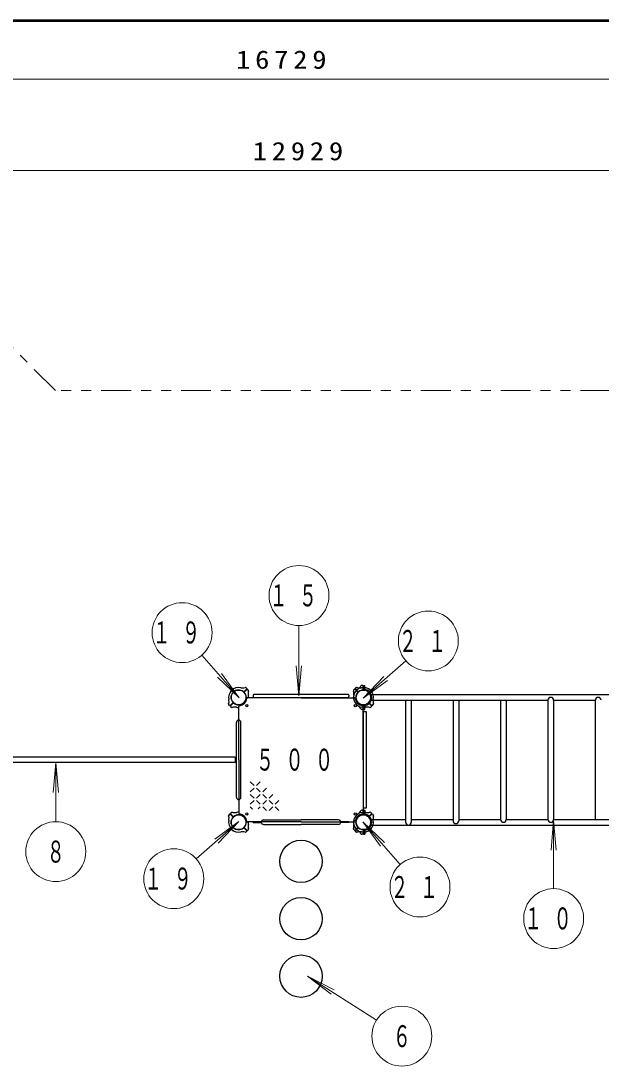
# Model space of a CAD drawing. Units: millimetres on the paper, scale 1:60. Extents: x -552 to 0, y -594 to 267.
# Drawn here: x -243.2 to -185.1, y 162.3 to 267 of the extents above; entities that cross this region are included whole.
import ezdxf
from ezdxf.enums import TextEntityAlignment as Align

# ---------------------------------------------------------------- set-up
doc = ezdxf.new("R2010")
doc.units = ezdxf.units.MM
for name, pattern in [('USER1', [4.5, 2.5, -2]), ('USER2', [6, 3, -1, 1, -1]), ('USER3', [8, 3, -1, 1, -1, 1, -1])]:
    doc.linetypes.add(name, pattern=pattern)
doc.layers.add('LY_1', color=7, linetype='Continuous', lineweight=25)
doc.styles.add('ＭＳ ゴシック', font='')
doc.styles.get('ＭＳ ゴシック').set_extended_font_data('MS Gothic')

msp = doc.modelspace()

# ---------------------------------------------------------------- linework, layer by layer
at = {"layer": 'LY_1', "lineweight": 50}
msp.add_line((0, 267), (-385, 267), dxfattribs=at)
at = {"layer": 'LY_1', "lineweight": 13}
for p, q in [((-356.704, 261.178), (-77.887, 261.178)), ((-323.371, 252.011), (-107.887, 252.011)), ((-215.349, 206.431), (-215.364, 199.39)), ((-225.066, 203.463), (-221.319, 199.2)), ((-215.364, 199.39), (-215.619, 202.379)), ((-215.364, 199.39), (-215.096, 202.378)), ((-204.652, 202.906), (-208.915, 199.16)), ((-221.319, 199.2), (-223.489, 201.273)), ((-221.319, 199.2), (-223.096, 201.618)), ((-208.915, 199.16), (-206.843, 201.329)), ((-208.915, 199.16), (-206.497, 200.936)), ((-239.688, 192.681), (-239.95, 189.693)), ((-239.688, 192.681), (-239.427, 189.693)), ((-239.688, 186.782), (-239.688, 192.681)), ((-219.844, 190.396), (-220.219, 190.771)), ((-219.219, 190.771), (-219.594, 190.396)), ((-219.844, 190.146), (-220.219, 189.771)), ((-219.844, 189.146), (-220.219, 189.521)), ((-219.219, 189.771), (-219.594, 190.146)), ((-219.219, 189.521), (-219.594, 189.146)), ((-218.594, 190.146), (-218.969, 189.771)), ((-218.594, 189.146), (-218.969, 189.521)), ((-217.969, 189.521), (-218.344, 189.146)), ((-219.844, 188.896), (-220.219, 188.521)), ((-219.219, 188.521), (-219.594, 188.896)), ((-218.594, 188.896), (-218.969, 188.521)), ((-217.969, 188.521), (-218.344, 188.896)), ((-217.344, 188.896), (-217.719, 188.521)), ((-219.996, 188.048), (-220.219, 188.271)), ((-219.219, 188.271), (-219.418, 188.072)), ((-218.594, 187.896), (-218.969, 188.271)), ((-217.969, 188.271), (-218.344, 187.896)), ((-217.344, 187.896), (-217.719, 188.271)), ((-225.623, 183.05), (-221.36, 186.796)), ((-221.36, 186.796), (-223.777, 185.019)), ((-221.36, 186.796), (-223.432, 184.627)), ((-208.955, 186.755), (-206.786, 184.683)), ((-208.955, 186.755), (-207.179, 184.338)), ((-205.209, 182.493), (-208.955, 186.755)), ((-189.851, 186.931), (-190.112, 183.942)), ((-189.851, 186.931), (-189.589, 183.942)), ((-189.851, 180.073), (-189.851, 186.931)), ((-214.496, 171.322), (-211.835, 169.936)), ((-214.496, 171.322), (-212.116, 169.495)), ((-207.578, 166.911), (-214.496, 171.322))]:
    msp.add_line(p, q, dxfattribs=at)
at = {"layer": 'LY_1', "linetype": 'USER3', "lineweight": 13}
for p, q in [((-239.719, 229.97), (-252.593, 242.845)), ((-96.153, 229.97), (-239.719, 229.97))]:
    msp.add_line(p, q, dxfattribs=at)
at = {"layer": 'LY_1'}
for p, q in [((-221.967, 200.043), (-221.968, 200.045)), ((-208.308, 200.043), (-208.306, 200.045)), ((-222.202, 199.807), (-222.204, 199.809)), ((-219.929, 199.461), (-219.929, 199.311)), ((-219.846, 199.545), (-210.429, 199.545)), ((-219.846, 199.228), (-210.429, 199.228)), ((-210.345, 199.461), (-210.345, 199.311)), ((-209.873, 199.395), (-209.876, 199.395)), ((-209.873, 199.061), (-209.876, 199.061)), ((-208.118, 199.511), (-172.156, 199.511)), ((-208.118, 198.945), (-190.42, 198.945)), ((-208.072, 199.807), (-208.07, 199.809)), ((-204.67, 198.945), (-204.67, 186.728)), ((-204.104, 198.945), (-204.104, 186.728)), ((-199.92, 198.945), (-199.92, 186.869)), ((-199.354, 198.945), (-199.354, 186.869)), ((-195.17, 198.945), (-195.17, 187.011)), ((-194.604, 198.945), (-194.604, 187.011)), ((-190.42, 198.945), (-190.42, 187.011)), ((-189.854, 198.945), (-189.854, 187.011)), ((-189.854, 198.945), (-185.67, 198.945)), ((-185.67, 187.011), (-185.67, 198.945)), ((-208.571, 197.77), (-208.887, 197.77)), ((-208.887, 188.186), (-208.887, 197.77)), ((-208.571, 188.186), (-208.571, 197.77)), ((-221.614, 189.228), (-221.614, 196.728)), ((-221.161, 189.228), (-221.161, 196.728)), ((-221.721, 193.261), (-258.555, 193.261)), ((-221.721, 192.695), (-258.555, 192.695)), ((-221.721, 193.261), (-221.721, 192.695)), ((-208.887, 188.186), (-208.571, 188.186)), ((-219.921, 186.701), (-219.921, 186.755)), ((-219.921, 186.755), (-219.113, 186.755)), ((-219.921, 186.701), (-219.113, 186.701)), ((-218.887, 186.955), (-215.137, 186.955)), ((-218.887, 186.501), (-215.137, 186.501)), ((-211.387, 186.955), (-215.137, 186.955)), ((-211.387, 186.501), (-215.137, 186.501)), ((-210.354, 186.755), (-211.162, 186.755)), ((-210.354, 186.701), (-211.162, 186.701)), ((-210.354, 186.701), (-210.354, 186.755)), ((-209.873, 186.894), (-209.876, 186.894)), ((-209.873, 186.561), (-209.876, 186.561)), ((-208.118, 187.011), (-204.67, 187.011)), ((-208.118, 186.444), (-172.156, 186.444)), ((-204.104, 187.011), (-199.92, 187.011)), ((-199.354, 187.011), (-195.17, 187.011)), ((-194.604, 187.011), (-190.42, 187.011)), ((-189.854, 187.011), (-172.156, 187.011)), ((-222.202, 186.148), (-222.204, 186.146)), ((-221.967, 185.913), (-221.968, 185.911)), ((-208.308, 185.913), (-208.306, 185.911)), ((-208.072, 186.148), (-208.07, 186.146))]:
    msp.add_line(p, q, dxfattribs=at)
at = {"layer": 'LY_1', "color": 2}
for p, q in [((-220.853, 199.798), (-220.575, 200.076)), ((-220.817, 199.763), (-220.54, 200.04)), ((-220.576, 200.124), (-220.672, 200.213)), ((-220.492, 200.039), (-220.402, 199.944)), ((-209.783, 200.039), (-209.872, 199.944)), ((-209.457, 199.763), (-209.735, 200.04)), ((-209.422, 199.798), (-209.699, 200.076)), ((-209.698, 200.124), (-209.603, 200.213)), ((-208.947, 200.435), (-209.068, 200.431)), ((-208.912, 200.009), (-208.912, 200.402)), ((-222.283, 198.416), (-222.366, 198.505)), ((-221.957, 198.693), (-222.235, 198.416)), ((-221.922, 198.658), (-222.2, 198.38)), ((-222.199, 198.332), (-222.11, 198.25)), ((-208.947, 198.021), (-209.078, 198.025)), ((-208.912, 198.447), (-208.912, 198.054)), ((-208.352, 198.658), (-208.075, 198.38)), ((-208.317, 198.693), (-208.039, 198.416)), ((-208.075, 198.332), (-208.164, 198.25)), ((-207.991, 198.416), (-207.909, 198.505)), ((-222.283, 187.539), (-222.366, 187.45)), ((-221.957, 187.262), (-222.235, 187.54)), ((-221.922, 187.298), (-222.2, 187.575)), ((-222.199, 187.623), (-222.11, 187.706)), ((-208.947, 187.935), (-209.078, 187.93)), ((-208.912, 187.509), (-208.912, 187.901)), ((-208.352, 187.298), (-208.075, 187.575)), ((-208.317, 187.262), (-208.039, 187.54)), ((-208.075, 187.623), (-208.164, 187.706)), ((-207.991, 187.539), (-207.909, 187.45)), ((-220.853, 186.158), (-220.575, 185.88)), ((-220.817, 186.193), (-220.54, 185.915)), ((-220.576, 185.832), (-220.672, 185.743)), ((-220.492, 185.916), (-220.402, 186.012)), ((-209.783, 185.916), (-209.872, 186.012)), ((-209.457, 186.193), (-209.735, 185.915)), ((-209.422, 186.158), (-209.699, 185.88)), ((-209.698, 185.832), (-209.603, 185.743)), ((-208.947, 185.52), (-209.068, 185.525)), ((-208.912, 185.946), (-208.912, 185.554))]:
    msp.add_line(p, q, dxfattribs=at)
at = {"layer": 'LY_1', "linetype": 'USER2', "lineweight": 13}
for p, q in [((-209.219, 200.186), (-208.555, 200.186)), ((-209.219, 198.27), (-208.555, 198.27)), ((-209.219, 187.686), (-208.555, 187.686)), ((-209.219, 185.769), (-208.555, 185.769))]:
    msp.add_line(p, q, dxfattribs=at)
at = {"layer": 'LY_1', "color": 40}
for p, q in [((-208.837, 199.976), (-208.837, 200.428)), ((-208.837, 200.428), (-208.737, 200.428)), ((-208.737, 200.034), (-208.737, 200.428)), ((-208.837, 198.028), (-208.837, 198.479)), ((-208.837, 198.028), (-208.737, 198.028)), ((-208.737, 198.028), (-208.737, 198.422)), ((-208.837, 187.928), (-208.737, 187.928)), ((-208.837, 187.928), (-208.837, 187.476)), ((-208.737, 187.928), (-208.737, 187.534)), ((-208.837, 185.979), (-208.837, 185.528)), ((-208.837, 185.528), (-208.737, 185.528)), ((-208.737, 185.921), (-208.737, 185.528))]:
    msp.add_line(p, q, dxfattribs=at)
at = {"layer": 'LY_1', "color": 40, "linetype": 'USER1', "lineweight": 13}
for p, q in [((-208.837, 200.278), (-208.737, 200.278)), ((-208.837, 200.095), (-208.737, 200.095)), ((-208.837, 198.361), (-208.737, 198.361)), ((-208.837, 187.594), (-208.737, 187.594)), ((-208.837, 185.861), (-208.737, 185.861)), ((-208.837, 185.678), (-208.737, 185.678))]:
    msp.add_line(p, q, dxfattribs=at)
at = {"layer": 'LY_1', "color": 4}
for p, q in [((-215.137, 199.203), (-220.477, 199.203)), ((-215.137, 199.203), (-209.797, 199.203)), ((-221.362, 192.978), (-221.362, 198.318)), ((-208.912, 192.978), (-208.912, 198.318)), ((-221.362, 192.978), (-221.362, 187.638)), ((-208.912, 192.978), (-208.912, 187.638)), ((-215.137, 186.753), (-220.477, 186.753)), ((-215.137, 186.753), (-209.797, 186.753))]:
    msp.add_line(p, q, dxfattribs=at)
at = {"layer": 'LY_1', "linetype": 'USER1', "lineweight": 13}
for p, q in [((-208.837, 198.178), (-208.737, 198.178)), ((-208.837, 187.778), (-208.737, 187.778))]:
    msp.add_line(p, q, dxfattribs=at)
at = {"layer": 'LY_1', "lineweight": 13}
for centre in [(-215.343, 209.431), (-227.046, 205.717), (-202.398, 204.887), (-239.688, 183.782), (-227.876, 181.069), (-203.229, 180.239), (-189.851, 177.073), (-205.048, 165.298)]:
    msp.add_circle(centre, 3, dxfattribs=at)
at = {"layer": 'LY_1'}
for centre, radius in [((-221.387, 199.228), 0.743), ((-221.387, 199.228), 0.743), ((-208.887, 199.228), 0.743), ((-220.562, 198.403), 0.108), ((-209.712, 198.403), 0.108), ((-221.387, 186.728), 0.743), ((-221.387, 186.728), 0.743), ((-220.562, 187.553), 0.108), ((-209.712, 187.553), 0.108), ((-208.887, 186.728), 0.743), ((-215.137, 182.811), 2.125), ((-215.137, 177.061), 2.125), ((-215.137, 171.311), 2.125)]:
    msp.add_circle(centre, radius, dxfattribs=at)
for centre, radius, start, end in [((-221.387, 199.228), 1.017, 126.37307, 135), ((-221.98, 200.033), 0.0167, 45, 126.37307), ((-208.294, 200.033), 0.0167, 53.62693, 135), ((-208.887, 199.228), 1.017, 45, 53.62693), ((-222.192, 199.821), 0.0167, 143.62693, 225), ((-221.387, 199.228), 1.017, 135, 143.62693), ((-221.387, 199.228), 0.833, 276.78718, 353.21282), ((-219.846, 199.461), 0.0833, 90, 180), ((-219.846, 199.311), 0.0833, 180, 270), ((-210.429, 199.461), 0.0833, 0, 90), ((-210.429, 199.311), 0.0833, 270, 0), ((-208.887, 199.228), 1.017, 171.37307, 180), ((-208.887, 199.228), 1.017, 180, 188.62693), ((-209.876, 199.378), 0.0167, 90, 171.37307), ((-209.876, 199.078), 0.0167, 188.62693, 270), ((-208.887, 199.228), 0.833, 186.78718, 263.21282), ((-208.887, 199.228), 1.017, 36.37307, 45), ((-208.082, 199.821), 0.0167, 315, 36.37307), ((-190.137, 198.945), 0.283, 0, 180), ((-185.387, 198.945), 0.283, 0, 180), ((-221.387, 196.728), 0.227, 0, 180), ((-221.387, 189.228), 0.227, 180, 0), ((-221.387, 186.728), 0.833, 6.78718, 83.21282), ((-208.887, 186.728), 0.833, 96.78718, 173.21282), ((-218.887, 186.728), 0.227, 90, 270), ((-211.387, 186.728), 0.227, 270, 90), ((-208.887, 186.728), 1.017, 171.37307, 180), ((-208.887, 186.728), 1.017, 180, 188.62693), ((-209.876, 186.878), 0.0167, 90, 171.37307), ((-209.876, 186.578), 0.0167, 188.62693, 270), ((-204.387, 186.728), 0.283, 180, 0), ((-199.637, 186.869), 0.283, 180, 0), ((-194.887, 187.011), 0.283, 180, 0), ((-190.137, 187.011), 0.283, 180, 0), ((-222.192, 186.135), 0.0167, 135, 216.37307), ((-221.387, 186.728), 1.017, 216.37307, 225), ((-221.387, 186.728), 1.017, 225, 233.62693), ((-221.98, 185.922), 0.0167, 233.62693, 315), ((-208.294, 185.922), 0.0167, 225, 306.37307), ((-208.887, 186.728), 1.017, 306.37307, 315), ((-208.887, 186.728), 1.017, 315, 323.62693), ((-208.082, 186.135), 0.0167, 323.62693, 45)]:
    msp.add_arc(centre, radius, start, end, dxfattribs=at)
at = {"layer": 'LY_1', "color": 2}
for centre, radius, start, end in [((-221.387, 199.228), 1, 77.72719, 135), ((-220.998, 201.019), 0.833, 257.72719, 287.54116), ((-220.721, 200.145), 0.0833, 47, 107.54116), ((-220.598, 200.099), 0.0333, 315, 47), ((-220.516, 200.017), 0.0333, 43, 135), ((-208.887, 199.228), 1, 122.72719, 180), ((-209.758, 200.017), 0.0333, 45, 137), ((-209.676, 200.099), 0.0333, 133, 225), ((-209.553, 200.145), 0.0833, 72.45884, 133), ((-209.277, 201.019), 0.833, 252.45884, 282.27281), ((-209.878, 200.77), 0.833, 302.72719, 332.54116), ((-209.065, 200.348), 0.0833, 92, 152.54116), ((-208.887, 199.228), 1, 45, 102.27281), ((-208.946, 200.402), 0.0333, 0, 92), ((-208.946, 200.009), 0.0333, 274.27066, 0), ((-221.387, 199.228), 1, 135, 192.27281), ((-223.179, 198.838), 0.833, 342.45884, 12.27281), ((-221.387, 199.228), 0.75, 135, 220.72934), ((-221.387, 199.228), 0.75, 49.27066, 135), ((-220.876, 199.821), 0.0333, 229.27066, 315), ((-221.387, 199.228), 0.75, 315, 40.72934), ((-220.794, 199.739), 0.0333, 135, 220.72934), ((-219.596, 199.618), 0.833, 162.45884, 192.27281), ((-221.387, 199.228), 1, 358.56746, 12.27281), ((-220.47, 199.894), 0.0833, 342.45884, 43), ((-209.804, 199.894), 0.0833, 137, 197.54116), ((-208.887, 199.228), 1, 167.72719, 181.43254), ((-208.887, 199.228), 1, 180, 237.27281), ((-210.678, 199.618), 0.833, 347.72719, 17.54116), ((-208.887, 199.228), 0.75, 94.27066, 180), ((-208.887, 199.228), 0.75, 139.27066, 225), ((-208.887, 199.228), 0.75, 180, 265.72934), ((-209.481, 199.739), 0.0333, 319.27066, 45), ((-209.398, 199.821), 0.0333, 225, 310.72934), ((-208.887, 199.228), 0.75, 45, 130.72934), ((-208.887, 199.228), 0.75, 319.27066, 45), ((-208.887, 199.228), 1, 347.72719, 45), ((-207.095, 198.838), 0.833, 167.72719, 197.54116), ((-222.305, 198.562), 0.0833, 162.45884, 223), ((-222.258, 198.439), 0.0333, 223, 315), ((-222.176, 198.357), 0.0333, 135, 227), ((-222.053, 198.31), 0.0833, 227, 287.54116), ((-221.777, 197.436), 0.833, 77.72719, 107.54116), ((-221.981, 198.717), 0.0333, 315, 40.72934), ((-221.898, 198.634), 0.0333, 49.27066, 135), ((-221.387, 199.228), 0.75, 229.27066, 315), ((-221.387, 199.228), 1, 257.72719, 271.43254), ((-209.878, 197.686), 0.833, 27.45884, 57.2728), ((-208.887, 199.228), 0.75, 225, 310.72934), ((-209.065, 198.108), 0.0833, 207.45884, 268), ((-208.946, 198.054), 0.0333, 268, 0), ((-208.946, 198.447), 0.0333, 0, 85.72934), ((-208.887, 199.228), 1, 268.56746, 282.27281), ((-208.497, 197.436), 0.833, 72.45884, 102.27281), ((-208.376, 198.634), 0.0333, 45, 130.72934), ((-208.293, 198.717), 0.0333, 139.27066, 225), ((-208.221, 198.31), 0.0833, 252.45884, 313), ((-208.098, 198.357), 0.0333, 313, 45), ((-208.016, 198.439), 0.0333, 225, 317), ((-207.97, 198.562), 0.0833, 317, 17.54116), ((-222.305, 187.394), 0.0833, 137, 197.54116), ((-222.258, 187.516), 0.0333, 45, 137), ((-222.176, 187.599), 0.0333, 133, 225), ((-222.053, 187.645), 0.0833, 72.45884, 133), ((-221.777, 188.519), 0.833, 252.45884, 282.27281), ((-221.387, 186.728), 0.75, 45, 130.72934), ((-221.387, 186.728), 1, 88.56746, 102.27281), ((-208.887, 186.728), 1, 122.72719, 180), ((-208.887, 186.728), 0.75, 94.27066, 180), ((-209.878, 188.27), 0.833, 302.72719, 332.54116), ((-208.887, 186.728), 0.75, 49.27066, 135), ((-209.065, 187.847), 0.0833, 92, 152.54116), ((-208.946, 187.901), 0.0333, 0, 92), ((-208.946, 187.509), 0.0333, 274.27066, 0), ((-208.887, 186.728), 1, 77.72719, 91.43254), ((-208.497, 188.519), 0.833, 257.72719, 287.54116), ((-208.221, 187.645), 0.0833, 47, 107.54116), ((-208.098, 187.599), 0.0333, 315, 47), ((-208.016, 187.516), 0.0333, 43, 135), ((-207.97, 187.394), 0.0833, 342.45884, 43), ((-221.387, 186.728), 1, 167.72719, 225), ((-223.179, 187.117), 0.833, 347.72719, 17.54116), ((-221.387, 186.728), 0.75, 139.27066, 225), ((-221.981, 187.239), 0.0333, 319.27066, 45), ((-221.898, 187.321), 0.0333, 225, 310.72934), ((-221.387, 186.728), 0.75, 319.27066, 45), ((-219.596, 186.338), 0.833, 167.72719, 197.54116), ((-221.387, 186.728), 1, 347.72719, 1.43254), ((-208.887, 186.728), 1, 178.56746, 192.27281), ((-208.887, 186.728), 1, 180, 237.27281), ((-210.678, 186.338), 0.833, 342.45884, 12.27281), ((-208.887, 186.728), 0.75, 135, 220.72934), ((-208.887, 186.728), 0.75, 180, 265.72934), ((-208.376, 187.321), 0.0333, 229.27066, 315), ((-208.887, 186.728), 0.75, 315, 40.72934), ((-208.293, 187.239), 0.0333, 135, 220.72934), ((-208.887, 186.728), 1, 315, 12.27281), ((-207.095, 187.117), 0.833, 162.45884, 192.27281), ((-221.387, 186.728), 1, 225, 282.27281), ((-221.387, 186.728), 0.75, 225, 310.72934), ((-220.998, 184.936), 0.833, 72.45884, 102.27281), ((-220.876, 186.134), 0.0333, 45, 130.72934), ((-220.794, 186.216), 0.0333, 139.27066, 225), ((-220.721, 185.81), 0.0833, 252.45884, 313), ((-220.598, 185.856), 0.0333, 313, 45), ((-220.516, 185.939), 0.0333, 225, 317), ((-220.47, 186.062), 0.0833, 317, 17.54116), ((-209.804, 186.062), 0.0833, 162.45884, 223), ((-209.758, 185.939), 0.0333, 223, 315), ((-209.676, 185.856), 0.0333, 135, 227), ((-209.553, 185.81), 0.0833, 227, 287.54116), ((-209.277, 184.936), 0.833, 77.72719, 107.54116), ((-209.481, 186.216), 0.0333, 315, 40.72934), ((-209.878, 185.185), 0.833, 27.45884, 57.2728), ((-209.398, 186.134), 0.0333, 49.27066, 135), ((-208.887, 186.728), 0.75, 229.27066, 315), ((-209.065, 185.608), 0.0833, 207.45884, 268), ((-208.887, 186.728), 1, 257.72719, 315), ((-208.946, 185.554), 0.0333, 268, 0), ((-208.946, 185.946), 0.0333, 0, 85.72934)]:
    msp.add_arc(centre, radius, start, end, dxfattribs=at)
at = {"layer": 'LY_1', "color": 40}
for centre, radius, start, end in [((-208.887, 199.228), 0.82, 273.49581, 86.50419), ((-208.887, 199.228), 0.75, 273.82255, 86.17745), ((-208.887, 186.728), 0.82, 273.49581, 86.50419), ((-208.887, 186.728), 0.75, 273.82255, 86.17745)]:
    msp.add_arc(centre, radius, start, end, dxfattribs=at)
at = {"layer": 'LY_1', "color": 4}
for centre, start, end in [((-220.477, 199.12), 90, 173.21282), ((-209.797, 199.12), 6.78718, 90), ((-221.279, 198.318), 96.78718, 180), ((-208.995, 198.318), 0, 83.21282), ((-221.279, 187.638), 180, 263.21282), ((-208.995, 187.638), 276.78718, 0), ((-220.477, 186.836), 186.78718, 270), ((-209.797, 186.836), 270, 353.21282)]:
    msp.add_arc(centre, 0.0833, start, end, dxfattribs=at)

# ---------------------------------------------------------------- texts
at = {"layer": 'LY_1', "style": 'ＭＳ ゴシック', "width": 0.6}
for s, p in [('８', (-239.688, 183.782)), ('６', (-205.048, 165.298))]:
    msp.add_text(s, height=2.199, dxfattribs=at).set_placement(p, align=Align.MIDDLE_CENTER)
at = {"layer": 'LY_1', "style": 'ＭＳ ゴシック'}
for s, insert, char_height, attachment_point in [('\\T1.33;\\W1.15;16729', (-216.875, 262.178), 1.833, 8), ('\\T1.33;\\W1.15;12929', (-215.209, 253.011), 1.833, 8), ('\\T1.64;\\W0.6;１５', (-215.343, 209.431), 2.199, 5), ('\\T1.64;\\W0.6;１９', (-227.046, 205.717), 2.199, 5), ('\\T1.64;\\W0.6;２１', (-202.398, 204.887), 2.199, 5), ('\\T1.64;\\W0.6;５００', (-219.637, 192.978), 2.199, 4), ('\\T1.64;\\W0.6;１９', (-227.876, 181.069), 2.199, 5), ('\\T1.64;\\W0.6;２１', (-203.558, 182.267), 0.03666, 4), ('\\T1.64;\\W0.6;２１', (-203.229, 180.239), 2.199, 5), ('\\T1.64;\\W0.6;１０', (-189.851, 177.073), 2.199, 5)]:
    msp.add_mtext(s, dxfattribs=dict(at, insert=insert, char_height=char_height, attachment_point=attachment_point))

doc.saveas('drawing.dxf')
